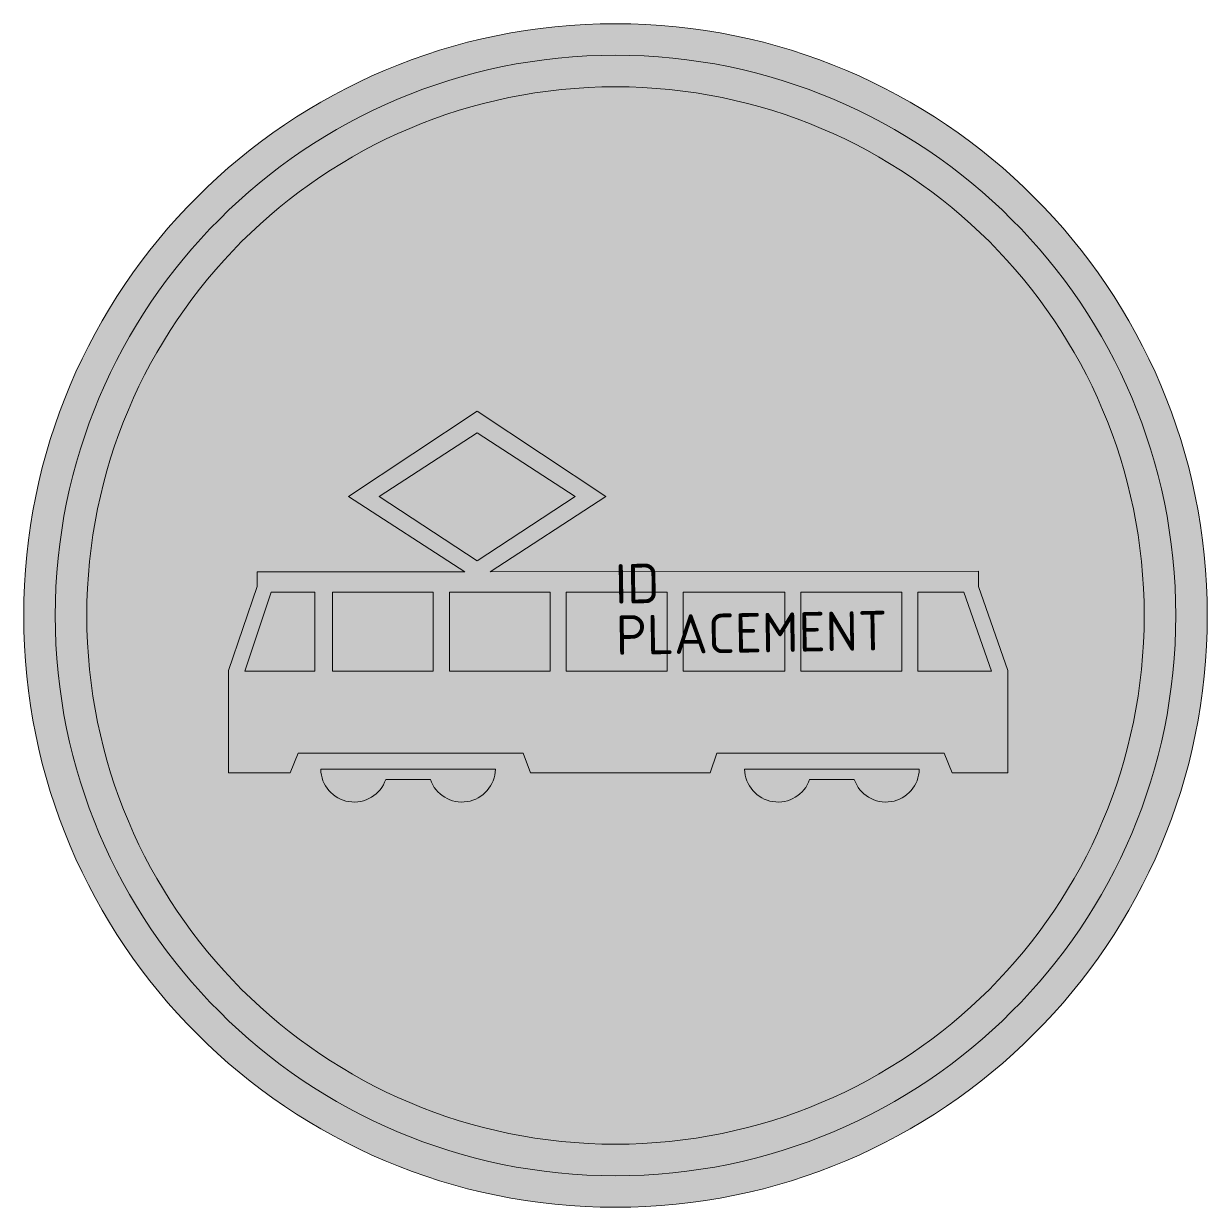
# Model space of a CAD drawing. Extents: x -3.75 to 3.75, y -3.75 to 3.75.
import ezdxf
from ezdxf.enums import TextEntityAlignment as Align

# ---------------------------------------------------------------- set-up
doc = ezdxf.new("R2010")
doc.units = 0
doc.styles.add('NLCS-ISO', font='NLCS-ISO.ttf', dxfattribs={"height": 0.25})

msp = doc.modelspace()

# ---------------------------------------------------------------- hatches: boundary and pattern name
at = {"true_color": 0x005b8c}
h = msp.add_hatch(color=146, dxfattribs=at)
h.dxf.hatch_style = 1
h.paths.add_polyline_path([(3.3569, 1.1548), (3.546, 1.2199, 0.577878), (-2.8334, 2.4565), (-2.6822, 2.3255, -0.577878)])
at = {"true_color": 0xf1f0ea}
h = msp.add_hatch(color=7, dxfattribs=at)
h.dxf.hatch_style = 1
h.paths.add_polyline_path([(-2.6822, 2.3255), (-2.5311, 2.1945, -0.577878), (3.1678, 1.0898), (3.3569, 1.1548, 0.577878)])
at = {"true_color": 0x005b8c}
h = msp.add_hatch(color=146, dxfattribs=at)
h.dxf.hatch_style = 1
edge = h.paths.add_edge_path()
edge.add_arc((0, 0), 3.35, 0, 360)
h = msp.add_hatch(color=146, dxfattribs=at)
h.dxf.hatch_style = 1
h.paths.add_polyline_path([(-2.6822, 2.3255), (-2.8334, 2.4565, 0.180494), (-3.75, 0, 0.414214), (0, -3.75), (0, -3.55, -0.414214), (-3.55, 0, -0.180494)])
at = {"true_color": 0xf1f0ea}
h = msp.add_hatch(color=7, dxfattribs=at)
h.dxf.hatch_style = 1
h.paths.add_polyline_path([(-3.35, 0, -0.180494), (-2.5311, 2.1945), (-2.6822, 2.3255, 0.180494), (-3.55, 0, 0.414214), (0, -3.55), (0, -3.35, -0.414214)])
h = msp.add_hatch(color=7, dxfattribs=at)
h.dxf.hatch_style = 1
h.paths.add_polyline_path([(2.3, 0.2813), (-0.7935, 0.2767), (-0.0618, 0.7537), (-0.8768, 1.2955), (-1.6918, 0.7537), (-0.9555, 0.2767), (-2.2707, 0.2767), (-2.2707, 0.1841), (-2.4513, -0.3485), (-2.4513, -0.9968), (-2.0623, -0.9968), (-2.0114, -0.8718), (-0.5851, -0.8718), (-0.5388, -0.9968), (0.6005, -0.9968), (0.6421, -0.8718), (2.0823, -0.8718), (2.1333, -0.9968), (2.4852, -0.9968), (2.4852, -0.3485), (2.3, 0.1841)])
h.paths.add_polyline_path([(-0.4137, 0.147), (-0.4137, -0.3531), (-1.0528, -0.3531), (-1.0528, 0.147)], flags=16)
h.paths.add_polyline_path([(-0.8768, 0.3462), (-1.4974, 0.7537), (-0.8768, 1.1566), (-0.2563, 0.7537)], flags=16)
h.paths.add_polyline_path([(-1.1547, 0.147), (-1.1547, -0.3531), (-1.7937, -0.3531), (-1.7937, 0.147)], flags=16)
h.paths.add_polyline_path([(-0.3118, 0.147), (0.3272, 0.147), (0.3272, -0.3531), (-0.3118, -0.3531)], flags=16)
h.paths.add_polyline_path([(-1.9049, 0.147), (-1.9049, -0.3531), (-2.3494, -0.3531), (-2.1827, 0.147)], flags=16)
h.paths.add_polyline_path([(0.4291, 0.147), (1.0728, 0.147), (1.0728, -0.3531), (0.4291, -0.3531)], flags=16)
h.paths.add_polyline_path([(1.1747, 0.147), (1.8137, 0.147), (1.8137, -0.3531), (1.1747, -0.3531)], flags=16)
h.paths.add_polyline_path([(1.9156, 0.147), (2.2074, 0.147), (2.3834, -0.3531), (1.9156, -0.3531)], flags=16)
at = {"true_color": 0x005b8c}
h = msp.add_hatch(color=146, dxfattribs=at)
h.dxf.hatch_style = 1
h.paths.add_polyline_path([(3.75, 0, 0.083022), (3.546, 1.2199), (3.3569, 1.1548, -0.083022), (3.55, 0, -0.414214), (0, -3.55), (0, -3.75, 0.414214)])
at = {"true_color": 0xf1f0ea}
h = msp.add_hatch(color=7, dxfattribs=at)
h.dxf.hatch_style = 1
h.paths.add_polyline_path([(3.3569, 1.1548), (3.1678, 1.0898, -0.083022), (3.35, 0, -0.414214), (0, -3.35), (0, -3.55, 0.414214), (3.55, 0, 0.083022)])
h = msp.add_hatch(color=7, dxfattribs=at)
h.dxf.hatch_style = 1
h.paths.add_polyline_path([(-0.761, -0.9737), (-1.8678, -0.9737, 0.841709), (-1.4557, -1.0385), (-1.1732, -1.0385, 0.841604)])
h = msp.add_hatch(color=7, dxfattribs=at)
h.dxf.hatch_style = 1
h.paths.add_polyline_path([(1.9249, -0.9737), (0.8181, -0.9737, 0.841709), (1.2303, -1.0385), (1.5128, -1.0385, 0.841604)])

# ---------------------------------------------------------------- linework, layer by layer
at = {"color": 7, "lineweight": 0, "true_color": 0xf1f0ea}
for points in [[(-0.7935, 0.2767), (-0.0618, 0.7537), (-0.8768, 1.2955), (-1.6918, 0.7537), (-0.9555, 0.2767), (-2.2707, 0.2767), (-2.2707, 0.1841), (-2.4513, -0.3485), (-2.4513, -0.9968), (-2.0623, -0.9968), (-2.0114, -0.8718), (-0.5851, -0.8718), (-0.5388, -0.9968), (0.6005, -0.9968), (0.6421, -0.8718), (2.0823, -0.8718), (2.1333, -0.9968), (2.4852, -0.9968), (2.4852, -0.3485), (2.3, 0.1841), (2.3, 0.2813), (-0.7935, 0.2767)], [(-0.8768, 0.3462), (-0.2563, 0.7537), (-0.8768, 1.1566), (-1.4974, 0.7537), (-0.8768, 0.3462)], [(-1.9049, -0.3531), (-1.9049, 0.147), (-2.1827, 0.147), (-2.3494, -0.3531), (-1.9049, -0.3531)], [(-1.7937, -0.3531), (-1.1547, -0.3531), (-1.1547, 0.147), (-1.7937, 0.147), (-1.7937, -0.3531)], [(-1.0528, -0.3531), (-0.4137, -0.3531), (-0.4137, 0.147), (-1.0528, 0.147), (-1.0528, -0.3531)], [(-0.3118, -0.3531), (0.3272, -0.3531), (0.3272, 0.147), (-0.3118, 0.147), (-0.3118, -0.3531)], [(0.4291, -0.3531), (1.0728, -0.3531), (1.0728, 0.147), (0.4291, 0.147), (0.4291, -0.3531)], [(1.1747, -0.3531), (1.8137, -0.3531), (1.8137, 0.147), (1.1747, 0.147), (1.1747, -0.3531)], [(2.3834, -0.3531), (2.2074, 0.147), (1.9156, 0.147), (1.9156, -0.3531), (2.3834, -0.3531)]]:
    msp.add_lwpolyline(points, dxfattribs=at)
for points in [[(-0.761, -0.9737), (-1.8678, -0.9737, 0.841709), (-1.4557, -1.0385), (-1.1732, -1.0385, 0.841604), (-0.761, -0.9737)], [(1.9249, -0.9737), (0.8181, -0.9737, 0.841709), (1.2303, -1.0385), (1.5128, -1.0385, 0.841604), (1.9249, -0.9737)]]:
    msp.add_lwpolyline(points, format="xyb", close=True, dxfattribs=at)
at = {"color": 146, "lineweight": 0, "true_color": 0x005b8c}
msp.add_circle((0, 0), 3.75, dxfattribs=at)
at = {"color": 7, "lineweight": 0, "true_color": 0xf1f0ea}
for radius in [3.55, 3.35]:
    msp.add_circle((0, 0), radius, dxfattribs=at)

# ---------------------------------------------------------------- texts
at = {"style": 'NLCS-ISO'}
msp.add_attdef('ID', text='', height=0.25, rotation=1, dxfattribs=at).set_placement((0, 0), align=Align.BOTTOM_LEFT)
msp.add_attdef('PLACEMENT', text='', height=0.25, rotation=1, dxfattribs=at).set_placement((0, 0), align=Align.TOP_LEFT)

doc.saveas('drawing.dxf')
